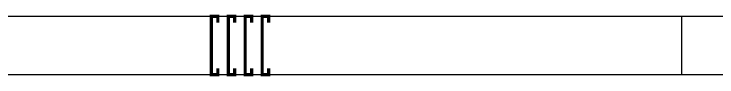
# Model space of a CAD drawing. Header units: millimetres. Extents: x -19577 to 374132, y 182625 to 847314.
# Drawn here: x 285053 to 295827, y 245525 to 246475 of the extents above; entities that cross this region are included whole.
import ezdxf

# ---------------------------------------------------------------- set-up
doc = ezdxf.new("R2010")
doc.units = ezdxf.units.MM
doc.header["$LTSCALE"] = 150
doc.layers.add('-----26 Electrical Cable Tray_LV_STSPDU_B', color=41, linetype='Continuous')

msp = doc.modelspace()

# ---------------------------------------------------------------- linework, layer by layer
at = {"layer": '-----26 Electrical Cable Tray_LV_STSPDU_B', "elevation": 0}
for points in [[(295286, 246450), (295286, 245550), (276247, 245550), (276247, 246450)], [(308900, 246450), (308900, 245550), (276247, 245550), (276247, 246450)], [(322100, 246450), (322100, 245550), (276247, 245550), (276247, 246450)], [(338300, 246450), (338300, 245550), (276247, 245550), (276247, 246450)]]:
    msp.add_lwpolyline(points, close=True, dxfattribs=at)
at = {"layer": '-----26 Electrical Cable Tray_LV_STSPDU_B', "ltscale": 7.5, "const_width": 50, "elevation": 0}
for points in [[(288177, 246350), (288177, 246450), (288077, 246450), (288077, 245550), (288177, 245550), (288177, 245650)], [(288436, 246350), (288436, 246450), (288336, 246450), (288336, 245550), (288436, 245550), (288436, 245650)], [(288696, 246350), (288696, 246450), (288596, 246450), (288596, 245550), (288696, 245550), (288696, 245650)], [(288956, 246350), (288956, 246450), (288856, 246450), (288856, 245550), (288956, 245550), (288956, 245650)]]:
    msp.add_lwpolyline(points, dxfattribs=at)

doc.saveas('drawing.dxf')
